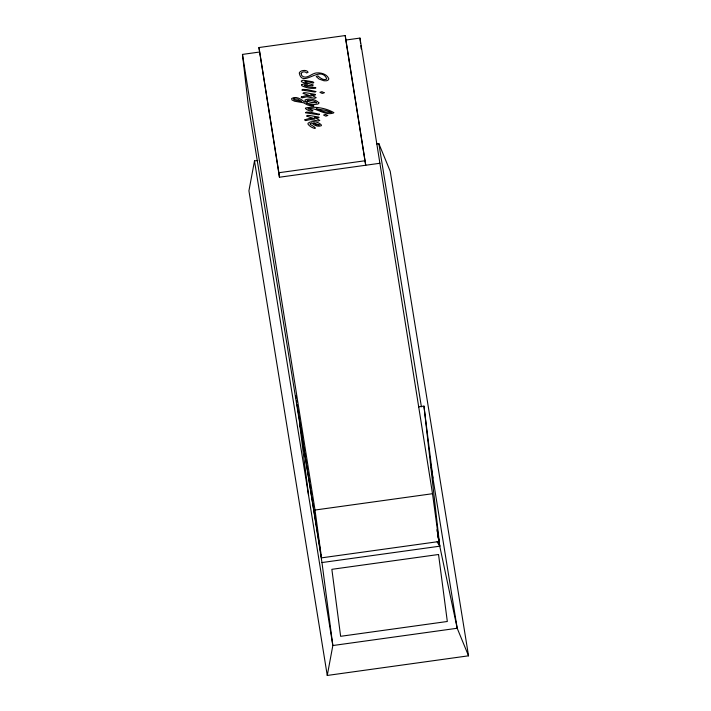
<?xml version="1.0" encoding="UTF-8"?>
<svg xmlns="http://www.w3.org/2000/svg" width="711" height="711" viewBox="0 0 711 711"><rect width="100%" height="100%" fill="white"/><g stroke="black" fill="none" stroke-linecap="round" stroke-linejoin="round"><path stroke-width="1.07" d="M257.773 160.473L254.494 160.926L248.921 190.841L327.264 675.45L468.54 655.818L390.197 171.209L378.856 143.64L376.679 143.942M327.264 675.45L332.837 645.535L321.976 562.552L297.074 404.692M379.896 163.272L279.441 177.226L258.955 47.539L345.235 35.55L365.721 165.236L345.964 41.14M320.608 552.385L248.317 105.281L242.46 54.409L259.506 52.036M320.963 554.571L321.496 557.859L438.998 541.533L432.519 493.71L359.962 38.083L345.786 40.047L345.235 35.55M258.955 47.539L278.89 172.729L365.17 160.739M418.655 406.87L423.96 406.123L432.928 478.094M242.46 54.409L315.017 510.036L432.519 493.71M321.976 562.552L439.754 546.19L457.2 628.257L468.54 655.818M437.087 541.8L439.754 546.19L423.96 406.123M301.784 433.088L299.598 423.409L308.565 495.371M436.883 529.784L437.265 531.97M437.647 534.157L439.754 546.19L438.296 537.418M378.856 143.64L421.401 406.816M430.448 462.745L430.804 464.932M431.15 467.127L457.2 628.257L332.837 645.535L254.494 160.926M437.585 532.761L438.998 541.533M315.017 510.036L321.496 557.859M295.892 395.885L296.185 398.089M296.487 400.293L296.78 402.488M278.89 172.729L279.441 177.226M359.962 38.083L360.584 43.487M360.833 45.655L361.206 48.899M301.144 73.42L301.748 75.633C306.37 80.067 311.409 73.375 316.288 72.94C320.865 72.451 326.82 74.006 328.766 78.566A2.72 1.813 -7 0 1 326.242 80.787L323.967 80.77L319.097 79.054L316.235 76.584L317.897 75.89C320.092 77.846 323.434 80.698 326.491 79.188L326.696 78.592C320.039 64.559 302.273 88.724 299.269 72.993A4.781 3.182 -7 0 1 301.633 70.887C303.721 70.193 306.894 70.007 308.103 72.246L306.619 72.966C305.241 71.296 302.139 71.438 301.144 73.42M301.633 84.805L301.997 85.853C306.157 87.853 311.151 88.893 315.728 88.173L315.702 87.515C309.445 87.657 295.021 83.729 312.76 85.853L313.16 84.947C300.664 81.187 303.668 80.121 313 83.116L313.8 82.52L312.733 81.765L303.108 80.201L301.34 80.921L301.446 81.756L307.65 84.085L303.446 84.005L301.633 84.805M310.236 123.732L310.138 124.354C321.701 130.762 311 128.682 307.943 124.034L308.094 123.181C311.782 120.186 318.581 121.785 321.496 125.109L321.248 125.731C318.146 127.109 314.058 125.438 311.942 122.941L310.236 123.732M318.919 102.899L317.959 104.046L314.12 104.544L306.485 103.228L313.88 105.957L311.445 106.126L307.321 104.855L303.606 102.793L294.478 101.193L291.919 99.931L291.67 98.509C295.82 95.718 301.091 99.06 304.299 101.842L307.552 102.233L305.081 100.864L305.028 99.94C309.338 98.029 315.826 99.38 318.919 102.899M333.726 112.56L333.655 112.907C325.114 116.32 316.244 107.068 307.97 108.685C319.079 111.938 308.423 111.983 305.419 108.454L305.526 108.01C314.342 106.081 325.931 108.019 333.726 112.56M324.109 92.75L322.252 93.434L319.941 92.332L321.923 91.683L324.109 92.75M327.727 115.475L325.869 116.16L323.558 115.058L325.54 114.409L327.727 115.475M301.411 96.954L301.206 97.451L302.077 97.869L306.912 96.794L314.635 98.287L316.191 97.691L310.734 94.643L314.635 95.318L315.497 94.705L315.142 94.385L306.014 92.768L303.873 92.679L302.93 93.337L311.249 96.136L306.157 95.647L301.411 96.954M305.028 119.679L304.823 120.177L305.694 120.594L310.529 119.519L318.252 121.012L319.808 120.417L314.351 117.368L318.252 118.035L319.115 117.431L318.768 117.111L309.632 115.493L307.49 115.404L306.548 116.062L314.866 118.861L309.783 118.373L305.028 119.679M319.177 124.923L316.368 124.763L313.649 122.985L319.177 124.923M316.582 102.766L311.409 102.464C300.282 99.478 314.235 99.638 316.582 102.766M331.148 112.267C326.331 112.96 320.839 110.658 316.226 108.881L326.082 110.472L331.148 112.267M315.817 91.532L315.142 92.075L301.837 90.057L302.69 89.399L307.09 89.586L315.817 91.532M319.435 114.258L318.759 114.8L305.454 112.782L306.308 112.125L310.707 112.311L319.435 114.258M293.972 98.785L293.652 99.211L294.487 99.94L301.713 101.451L297.625 99.113L293.972 98.785M438.545 554.5L331.859 569.324L340.631 636.309L447.317 621.485L438.545 554.5"/></g></svg>
